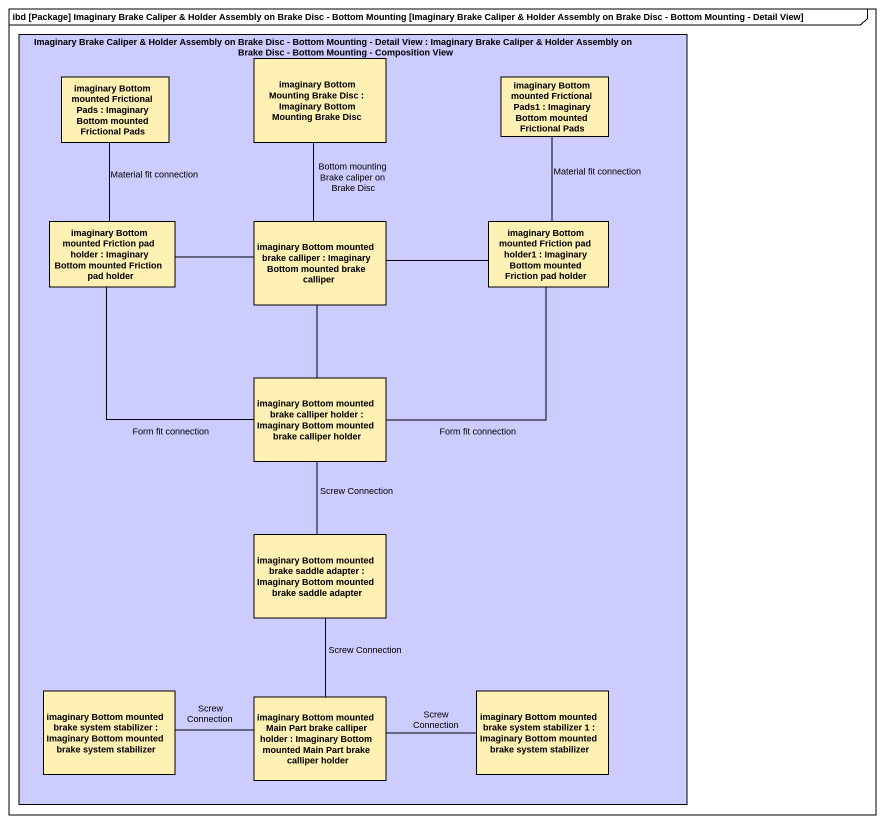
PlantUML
@startuml
mainframe ibd [Package] Imaginary Brake Caliper & Holder Assembly on Brake Disc - Bottom Mounting [Imaginary Brake Caliper & Holder Assembly on Brake Disc - Bottom Mounting - Detail View]
rectangle "Imaginary Brake Caliper & Holder Assembly on Brake Disc - Bottom Mounting - Detail View : Imaginary Brake Caliper & Holder Assembly on Brake Disc - Bottom Mounting - Composition View" as Imaginary_Brake_Caliper #CCCCFF {
  rectangle "imaginary Bottom mounted Frictional Pads : Imaginary Bottom mounted Frictional Pads" as imaginary_Bottom_mounted #FFF0B4
  rectangle "imaginary Bottom Mounting Brake Disc : Imaginary Bottom Mounting Brake Disc" as imaginary_Bottom_Mounting #FFF0B4
  rectangle "imaginary Bottom mounted Frictional Pads1 : Imaginary Bottom mounted Frictional Pads" as imaginary_Bottom_mounted_2 #FFF0B4
  rectangle "imaginary Bottom mounted Friction pad holder : Imaginary Bottom mounted Friction pad holder" as imaginary_Bottom_mounted_3 #FFF0B4
  rectangle "imaginary Bottom mounted brake calliper : Imaginary Bottom mounted brake calliper" as imaginary_Bottom_mounted_4 #FFF0B4
  rectangle "imaginary Bottom mounted Friction pad holder1 : Imaginary Bottom mounted Friction pad holder" as imaginary_Bottom_mounted_5 #FFF0B4
  rectangle "imaginary Bottom mounted brake calliper holder : Imaginary Bottom mounted brake calliper holder" as imaginary_Bottom_mounted_6 #FFF0B4
  rectangle "imaginary Bottom mounted brake saddle adapter : Imaginary Bottom mounted brake saddle adapter" as imaginary_Bottom_mounted_7 #FFF0B4
  rectangle "imaginary Bottom mounted brake system stabilizer : Imaginary Bottom mounted brake system stabilizer" as imaginary_Bottom_mounted_8 #FFF0B4
  rectangle "imaginary Bottom mounted Main Part brake calliper holder : Imaginary Bottom mounted Main Part brake calliper holder" as imaginary_Bottom_mounted_9 #FFF0B4
  rectangle "imaginary Bottom mounted brake system stabilizer 1 : Imaginary Bottom mounted brake system stabilizer" as imaginary_Bottom_mounted_10 #FFF0B4
}
imaginary_Bottom_mounted -- imaginary_Bottom_mounted_3 : Material fit connection
imaginary_Bottom_mounted_4 -up- imaginary_Bottom_Mounting : Bottom mounting Brake caliper on Brake Disc
imaginary_Bottom_mounted_4 -left- imaginary_Bottom_mounted_3
imaginary_Bottom_mounted_5 -up- imaginary_Bottom_mounted_2 : Material fit connection
imaginary_Bottom_mounted_5 -left- imaginary_Bottom_mounted_4
imaginary_Bottom_mounted_6 -up- imaginary_Bottom_mounted_3 : Form fit connection
imaginary_Bottom_mounted_6 -up- imaginary_Bottom_mounted_4
imaginary_Bottom_mounted_6 -up- imaginary_Bottom_mounted_5 : Form fit connection
imaginary_Bottom_mounted_7 -up- imaginary_Bottom_mounted_6 : Screw Connection
imaginary_Bottom_mounted_9 -up- imaginary_Bottom_mounted_7 : Screw Connection
imaginary_Bottom_mounted_9 -left- imaginary_Bottom_mounted_8 : Screw Connection
imaginary_Bottom_mounted_9 -right- imaginary_Bottom_mounted_10 : Screw Connection
@enduml
